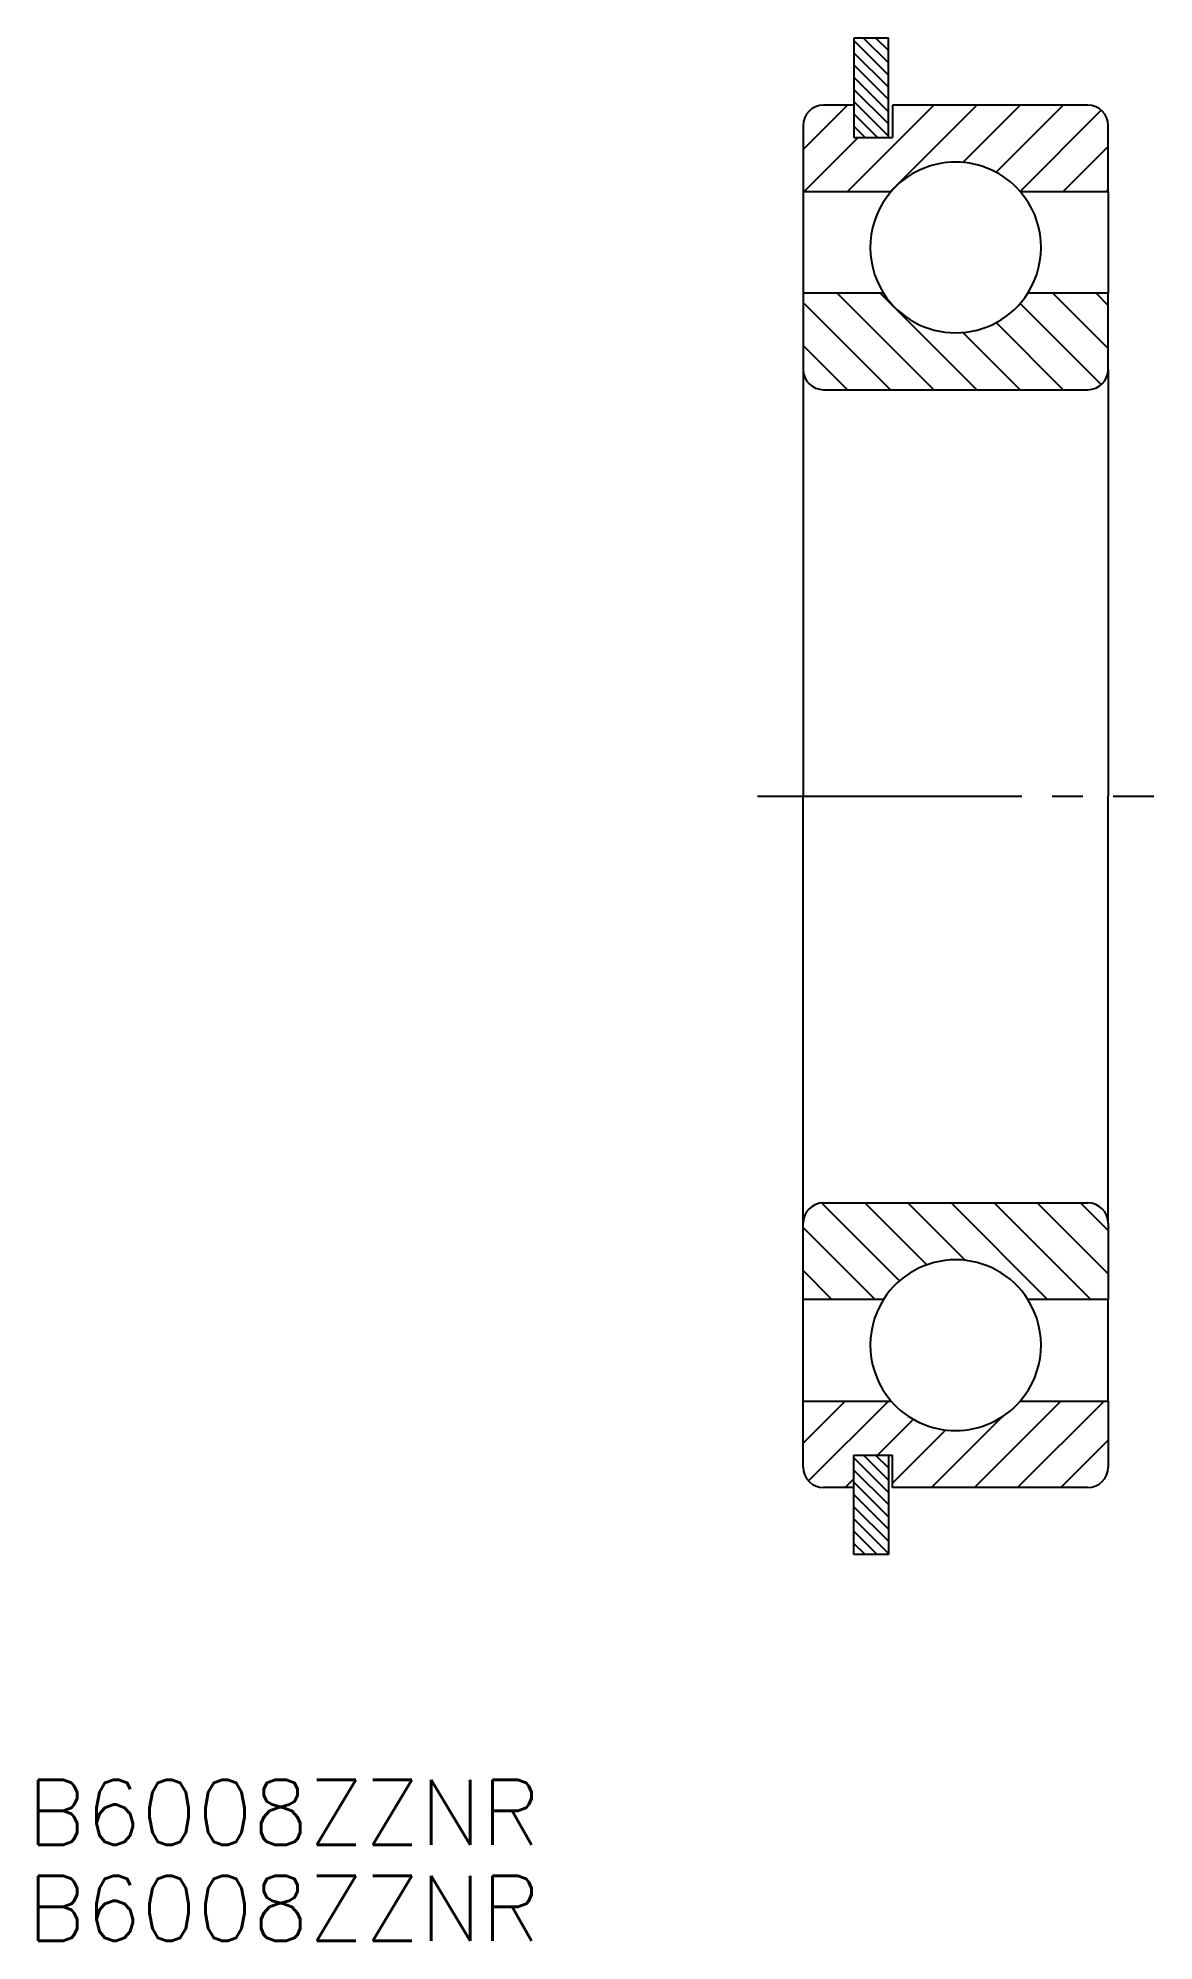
# Model space of a CAD drawing. Extents: x 93.6 to 148.5, y 170.5 to 264.1.
import ezdxf

# ---------------------------------------------------------------- set-up
doc = ezdxf.new("R2010")
doc.units = 0
doc.linetypes.add('CENTER', pattern=[17.5, 13, -1.5, 1.5, -1.5])
doc.layers.get('0').update_dxf_attribs({"linetype": 'CONTINUOUS'})
doc.layers.add('CENTER', color=1, linetype='CENTER')
doc.styles.get("Standard").update_dxf_attribs({"font": 'txt.shx', "bigfont": '@extfont2.shx'})

msp = doc.modelspace()

# ---------------------------------------------------------------- linework, layer by layer
at = {"color": 7, "linetype": 'CONTINUOUS'}
for p, q in [((135.414, 264.101), (133.714, 264.101)), ((133.714, 264.101), (133.714, 260.801)), ((135.414, 259.211), (135.414, 264.101)), ((133.714, 260.801), (132.224, 260.801)), ((133.714, 260.801), (133.714, 259.211)), ((145.224, 260.801), (135.614, 260.801)), ((135.614, 260.801), (135.614, 259.211)), ((131.224, 259.801), (131.224, 256.551)), ((146.224, 256.551), (146.224, 259.801)), ((133.714, 259.211), (135.414, 259.211)), ((135.414, 259.211), (135.614, 259.211)), ((131.224, 256.551), (135.55, 256.551)), ((131.224, 256.551), (131.224, 251.551)), ((141.899, 256.551), (146.224, 256.551)), ((146.224, 256.551), (146.224, 251.551)), ((131.224, 251.551), (131.224, 247.801)), ((135.178, 251.551), (131.224, 251.551)), ((146.224, 251.551), (142.271, 251.551)), ((146.224, 247.801), (146.224, 251.551)), ((131.224, 247.801), (131.224, 226.801)), ((146.224, 247.801), (146.224, 226.801)), ((132.224, 246.801), (145.224, 246.801)), ((131.224, 205.801), (131.224, 226.801)), ((146.224, 205.801), (146.224, 226.801)), ((132.224, 206.801), (145.224, 206.801)), ((131.224, 202.051), (131.224, 205.801)), ((146.224, 205.801), (146.224, 202.051)), ((135.178, 202.051), (131.224, 202.051)), ((131.224, 197.051), (131.224, 202.051)), ((146.224, 202.051), (142.271, 202.051)), ((146.224, 197.051), (146.224, 202.051)), ((131.224, 193.801), (131.224, 197.051)), ((131.224, 197.051), (135.55, 197.051)), ((141.899, 197.051), (146.224, 197.051)), ((146.224, 197.051), (146.224, 193.801)), ((133.714, 194.391), (135.414, 194.391)), ((133.714, 192.801), (133.714, 194.391)), ((135.414, 194.391), (135.614, 194.391)), ((135.414, 194.391), (135.414, 189.501)), ((135.614, 192.801), (135.614, 194.391)), ((133.714, 192.801), (132.224, 192.801)), ((133.714, 189.501), (133.714, 192.801)), ((145.224, 192.801), (135.614, 192.801)), ((135.414, 189.501), (133.714, 189.501))]:
    msp.add_line(p, q, dxfattribs=at)
at = {"color": 3, "linetype": 'CONTINUOUS'}
for p, q in [((135.414, 262.28), (133.714, 263.98)), ((135.414, 262.881), (134.194, 264.101)), ((135.414, 263.482), (134.795, 264.101)), ((135.414, 264.083), (135.396, 264.101)), ((135.414, 261.679), (133.714, 263.379)), ((135.414, 261.078), (133.714, 262.778)), ((135.414, 260.477), (133.714, 262.177)), ((135.414, 259.876), (133.714, 261.576)), ((131.224, 258.621), (133.404, 260.801)), ((133.397, 256.551), (137.647, 260.801)), ((135.414, 259.275), (133.714, 260.975)), ((134.877, 259.211), (133.714, 260.374)), ((135.518, 256.551), (139.768, 260.801)), ((139.071, 257.982), (141.89, 260.801)), ((140.707, 257.497), (144.011, 260.801)), ((141.89, 256.559), (145.881, 260.55)), ((134.276, 259.211), (133.714, 259.773)), ((131.276, 256.551), (133.936, 259.211)), ((144.004, 256.551), (146.224, 258.772)), ((146.125, 256.551), (146.224, 256.65)), ((131.276, 251.051), (135.526, 246.801)), ((132.897, 251.551), (137.647, 246.801)), ((135.018, 251.551), (139.768, 246.801)), ((141.89, 251.043), (145.881, 247.053)), ((143.504, 251.551), (146.224, 248.831)), ((145.625, 251.551), (146.224, 250.952)), ((140.707, 250.105), (144.011, 246.801)), ((139.071, 249.62), (141.89, 246.801)), ((131.224, 248.981), (133.404, 246.801)), ((135.977, 202.956), (132.141, 206.793)), ((137.315, 203.74), (134.254, 206.801)), ((139.212, 203.964), (136.375, 206.801)), ((143.246, 202.051), (138.496, 206.801)), ((145.368, 202.051), (140.618, 206.801)), ((146.224, 203.316), (142.739, 206.801)), ((146.224, 205.437), (144.86, 206.801)), ((134.761, 202.051), (131.224, 205.588)), ((132.64, 202.051), (131.224, 203.467)), ((131.224, 194.981), (133.294, 197.051)), ((131.491, 193.126), (135.415, 197.051)), ((139.651, 192.801), (143.901, 197.051)), ((141.772, 192.801), (146.022, 197.051)), ((134.877, 194.391), (136.65, 196.164)), ((137.529, 192.801), (141.061, 196.333)), ((135.614, 193.007), (138.243, 195.636)), ((143.893, 192.801), (146.224, 195.132)), ((135.414, 192.559), (133.714, 194.259)), ((135.414, 193.16), (134.183, 194.391)), ((135.414, 193.761), (134.784, 194.391)), ((135.414, 194.362), (135.385, 194.391)), ((133.287, 192.801), (133.714, 193.229)), ((135.414, 191.958), (133.714, 193.658)), ((135.414, 191.357), (133.714, 193.057)), ((135.414, 190.756), (133.714, 192.456)), ((135.414, 190.155), (133.714, 191.855)), ((135.414, 189.554), (133.714, 191.254)), ((134.866, 189.501), (133.714, 190.653)), ((134.265, 189.501), (133.714, 190.052))]:
    msp.add_line(p, q, dxfattribs=at)
at = {"color": 7, "linetype": 'CONTINUOUS'}
for centre, radius, start, end in [((132.224, 259.801), 1, 90, 180), ((145.224, 259.801), 1, 0, 90), ((138.724, 253.801), 4.2, 40.9016, 139.0984), ((138.724, 253.801), 4.2, 139.0984, 212.39237), ((138.724, 253.801), 4.2, 327.60763, 40.9016), ((138.724, 253.801), 4.2, 212.39237, 327.60763), ((132.224, 247.801), 1, 180, 270), ((145.224, 247.801), 1, 270, 0), ((132.224, 205.801), 1, 90, 180), ((145.224, 205.801), 1, 0, 90), ((138.724, 199.801), 4.2, 32.39237, 147.60763), ((138.724, 199.801), 4.2, 147.60763, 220.9016), ((138.724, 199.801), 4.2, 319.0984, 32.39237), ((138.724, 199.801), 4.2, 220.9016, 319.0984), ((132.224, 193.801), 1, 180, 270), ((145.224, 193.801), 1, 270, 0)]:
    msp.add_arc(centre, radius, start, end, dxfattribs=at)
at = {"layer": 'CENTER', "color": 1, "linetype": 'CENTER'}
msp.add_line((128.974, 226.801), (148.474, 226.801), dxfattribs=at)

# ---------------------------------------------------------------- texts
at = {"color": 7, "linetype": 'CONTINUOUS'}
for p in [(93.047, 175.217), (93.047, 170.494)]:
    msp.add_text('B6008ZZNR', height=3.2, dxfattribs=at).set_placement(p)

doc.saveas('drawing.dxf')
